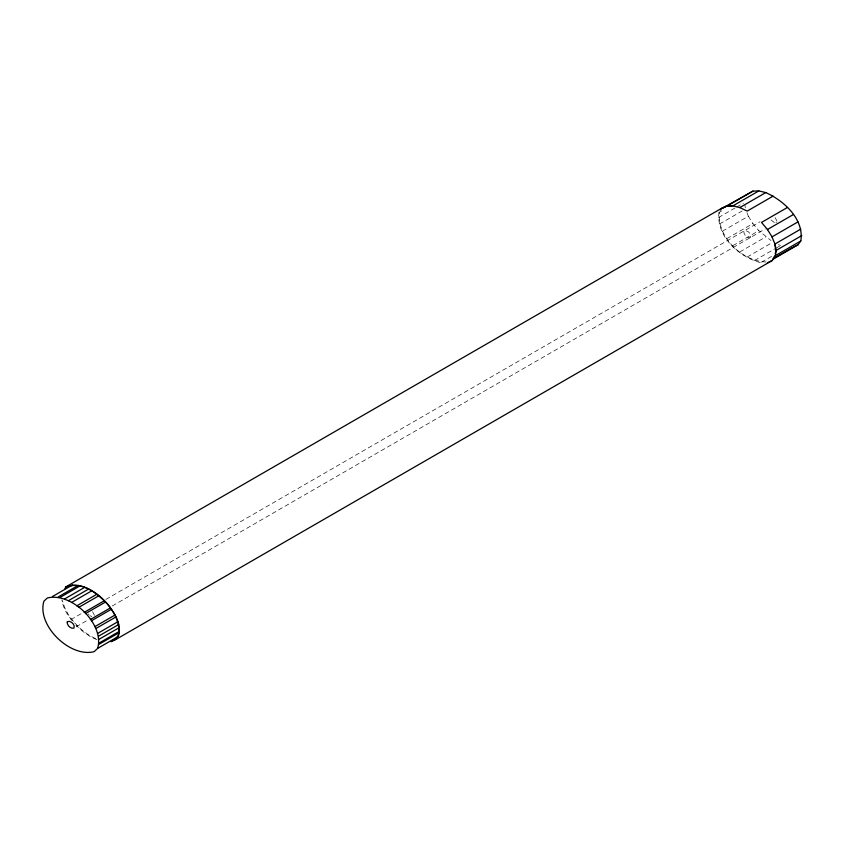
<?xml version="1.0" encoding="UTF-8"?>
<svg xmlns="http://www.w3.org/2000/svg" width="844" height="844" viewBox="0 0 844 844"><rect width="100%" height="100%" fill="white"/><g stroke="black" fill="none" stroke-linecap="round" stroke-linejoin="round"><path stroke-width="0.63" stroke-dasharray="4.22 3.17" d="M719.004 212.076C715.775 236.267 739.534 257.81 761.615 262.895M766.257 262.02C742.245 261.355 716.524 236.879 719.531 212.129L721.789 210.821M718.56 217.509L735.493 207.73M736.622 207.075L743.395 203.161M719.531 224.019L742.119 210.979M722.39 231.203L748.364 216.212L745.98 210.219M726.937 238.588L752.911 223.597L758.84 230.665L771.047 240.561M70.917 619.612L82.037 613.198M105.869 599.43L760.011 221.772M732.866 245.657L758.84 230.665M76.182 626.797L88.42 619.728M112.252 605.971L765.265 228.956M739.777 251.945L765.751 236.953M747.193 257.009L772.028 242.661M754.599 260.501L774.929 248.769M776.058 248.115L779.445 246.163M761.51 262.199L772.798 255.679M775.984 222.721L776.554 222.436M774.359 222.563L770.825 219.799M91.785 616.647L89.897 615.571M778.453 244.507L780.573 245.509M96.933 639.752L90.477 636.714L82.955 631.576L75.949 625.204M95.562 638.697L88.071 634.593L80.771 629.033L74.156 622.397M775.14 217.636L777.018 221.233M92.566 611.721L94.444 615.318M88.251 613.883L89.01 614.78M72.183 620.709C67.267 614.749 62.962 607.691 61.907 599.926M73.375 621.363L68.67 615.139L64.693 607.754L62.488 600.738M748.364 216.212L752.911 223.597M744.914 205.113L745.305 207.719M743.849 231.404C743.49 234.632 747.351 238.557 750.58 237.428C752.12 234.231 747.436 229.684 744.208 230.897L743.849 231.404"/><path stroke-width="1.27" d="M97.661 648.371C104.698 623.927 71.402 592.024 47.38 597.963L43.877 601.244C36.651 625.509 70.094 657.898 94.159 651.652L97.661 648.371L117.685 636.809L118.561 635.648C123.329 611.921 88.958 577.18 65.304 587.213L721.905 208.13L726.526 205.968L732.55 205.736L739.787 207.582L765.751 192.59C784.023 200.714 804.29 219.208 800.819 240.962L797.96 244.855L773.115 259.192M775.246 253.812L775.826 250.584L774.855 244.074L800.829 229.083M111.039 641.756L115.66 639.594C124.701 628.316 115.016 613.366 107.431 604.104C97.45 593.712 82.786 581.316 67.404 586.411L64.777 588.869M720.459 210.103L721.905 208.13M115.66 639.594L772.26 260.511L775.161 256.565L776.153 251.101L775.161 244.496L771.996 236.89L797.97 221.888M773.42 257.905L774.855 255.964L800.819 240.962M117.685 636.809L114.172 640.09L112.136 640.67M758.851 190.902L752.922 191.124L726.948 206.115L732.877 205.894L758.851 190.902L765.751 192.59M52.486 596.518L72.51 584.955M58.204 596.94L78.228 585.388M60.093 597.404L80.106 585.841M64.671 598.923L84.695 587.361M68.427 600.696L88.451 589.133M739.555 207.455L747.193 211.084L773.167 196.093M71.613 602.437L91.637 590.884M76.688 605.908L96.712 594.345M78.671 607.416L98.695 595.853M84.157 612.406L104.181 600.844M787.484 207.434L761.51 222.426L767.639 229.705M85.402 613.651L105.426 602.099M90.319 619.517L110.342 607.965M793.413 214.503L767.439 229.505L772.26 237.196M91.321 620.836L111.345 609.284M94.897 626.638L114.921 615.086M95.9 628.506L115.923 616.943M97.809 633.316L117.833 621.754M98.685 636.081L118.698 624.518M99.149 639.235L119.173 627.672M775.826 250.584L801.8 235.582M99.318 642.928L119.342 631.365M99.075 644.246L119.099 632.694M773.083 258.718L792.284 247.63M752.922 191.124L722.39 208.246L725.808 206.653M793.413 246.975L797.96 244.855M767.639 262.663L772.26 260.511M67.225 622.049C66.876 625.277 70.727 629.202 73.955 628.073C75.496 624.876 70.812 620.329 67.583 621.543L67.225 622.049"/></g></svg>
